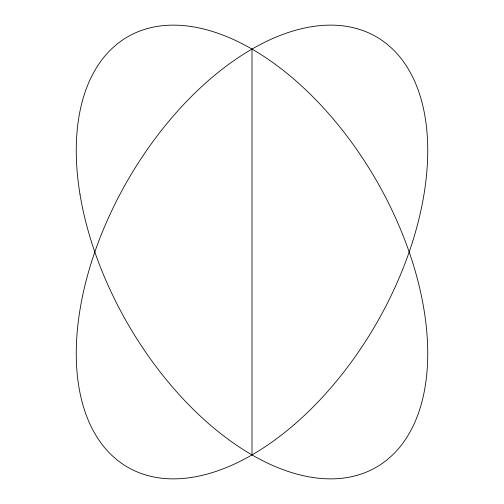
<?xml version="1.0" encoding="UTF-8"?>
<svg xmlns="http://www.w3.org/2000/svg" width="504" height="504" viewBox="0 0 504 504"><rect width="100%" height="100%" fill="white"/><g stroke="black" fill="none" stroke-linecap="round" stroke-linejoin="round"><path stroke-width="0.76" d="M252 49.077L252 454.923M80.016 194.412A248.529 143.489 60 0 0 369.268 470.837A248.529 143.489 60 0 0 306.709 90.752A248.529 143.489 60 0 0 80.016 194.412M294.374 424.469A248.529 143.489 -60 0 0 378.51 38.115A248.529 143.489 -60 0 0 83.11 293.416A248.529 143.489 -60 0 0 294.374 424.469"/></g></svg>
